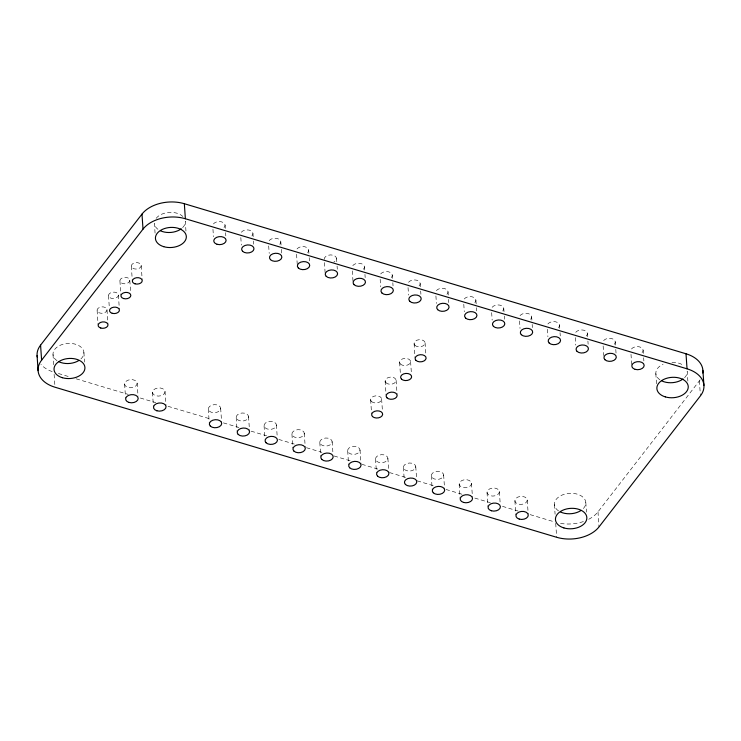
<?xml version="1.0" encoding="UTF-8"?>
<svg xmlns="http://www.w3.org/2000/svg" width="741" height="741" viewBox="0 0 741 741"><rect width="100%" height="100%" fill="white"/><g stroke="black" fill="none" stroke-linecap="round" stroke-linejoin="round"><path stroke-width="0.56" stroke-dasharray="3.71 2.78" d="M588.706 519.293A31.455 20.424 -3.9 0 0 597.987 511.874L699.393 380.837A31.455 20.424 -3.9 0 0 700.282 379.596M58.4 373.51L69.469 376.826M76.119 378.808L128.165 394.379M140.345 398.028L155.851 402.659M168.031 406.309L211.222 419.23M223.402 422.87L238.908 427.511M251.088 431.151L266.593 435.791M278.773 439.432L294.279 444.072M306.459 447.712L321.965 452.353M334.145 456.002L350.752 460.967M361.83 464.283L378.438 469.248M389.516 472.563L406.124 477.528M417.202 480.844L434.921 486.142M445.999 489.458L462.606 494.423M474.786 498.072L490.292 502.704M502.472 506.353L517.978 510.984M530.158 514.634L553.416 521.59M699.393 380.837L700.421 395.87M687.87 381.096L687.213 371.436A15.728 10.217 -3.9 0 1 684.008 378.216M655.831 373.575L656.563 384.31M643.142 350.215L643.355 353.438M643.651 357.736L643.873 360.95M630.999 354.281L631.73 365.017M615.271 341.879L615.484 345.102M615.78 349.391L616.077 353.689M603.137 345.945L603.795 355.606M587.4 333.543L587.613 336.766M587.909 341.055L588.132 344.278M597.987 511.874L599.015 526.897M575.266 337.609L575.776 345.121M585.807 502.463L586.464 512.124M559.529 325.206L559.742 328.43M560.039 332.718L560.261 335.942M547.395 329.273L547.905 336.785M554.425 504.602L555.083 514.263M555.704 523.322L556.658 537.281M531.658 316.87L531.881 320.093M532.168 324.382L532.39 327.605M519.524 320.927L520.034 328.448M527.24 499.962A6.187 4.02 -3.9 0 1 518.218 504.075A6.187 4.02 -3.9 0 1 517.746 497.128A6.187 4.02 -3.9 0 1 527.24 499.962L528.194 513.921M503.787 308.534L504.01 311.748M504.297 316.046L504.519 319.269M514.893 500.805L515.838 514.763M491.653 312.591L492.163 320.112M499.378 491.626A6.187 4.02 -3.9 0 1 490.347 495.738A6.187 4.02 -3.9 0 1 489.875 488.782A6.187 4.02 -3.9 0 1 499.378 491.626L500.249 504.51M475.917 300.198L476.352 306.635M476.426 307.71L476.648 310.933M487.022 492.469L487.976 506.427M463.783 304.255L464.292 311.776M471.508 483.289A6.187 4.02 -3.9 0 1 462.477 487.402A6.187 4.02 -3.9 0 1 462.004 480.446A6.187 4.02 -3.9 0 1 471.508 483.289L472.452 497.248M448.046 291.861L448.268 295.075M448.555 299.373L448.777 302.597M459.151 484.132L460.105 498.091M435.912 295.918L436.421 303.44M443.637 474.953L444.581 488.912M425.084 342.87L425.816 353.605M420.175 283.516L420.397 286.739M420.684 291.037L420.907 294.26M431.281 475.796L432.235 489.755M414.089 343.62L415.043 357.579M408.041 287.582L408.55 295.103M410.597 361.589L411.477 374.474M415.766 466.617L416.646 479.501M399.603 362.34L400.483 375.224M392.304 275.18L392.526 278.403M392.823 282.701L393.036 285.915M403.41 467.46L404.29 480.344M396.111 380.309L397.065 394.268M380.17 279.246L380.679 286.758M385.116 381.059L386.07 395.009M387.895 458.281L388.849 472.239M381.624 399.029L382.43 410.838M364.433 266.843L364.655 270.067M364.952 274.365L365.165 277.579M375.539 459.124L376.493 473.082M370.63 399.779L371.584 413.728M352.299 270.91L353.031 281.645M360.024 449.944L360.978 463.903M336.562 258.507L336.785 261.73M337.081 266.028L337.294 269.242M347.668 450.787L348.622 464.746M324.428 262.573L325.16 273.309M332.153 441.608L333.033 454.492M308.691 250.171L308.914 253.394M309.21 257.683L309.423 260.906M319.797 442.451L320.751 456.41M296.557 254.237L297.289 264.972M304.282 433.272L305.236 447.231M280.83 241.835L281.043 245.058M281.339 249.346L281.626 253.644M291.926 434.115L292.88 448.073M268.687 245.901L269.205 253.413M276.412 424.936L277.291 437.82M252.959 233.498L253.172 236.722M253.468 241.01L253.691 244.234M264.055 425.779L264.935 438.663M240.825 237.565L241.334 245.076M248.541 416.599L249.495 430.549M225.088 225.162L225.301 228.385M225.597 232.674L225.82 235.897M236.184 417.442L237.139 431.392M212.954 229.228L213.464 236.74M220.67 408.263L221.624 422.213M208.323 409.097L209.268 423.055M185.963 231.044L185.306 221.383A15.478 10.05 -3.9 0 1 182.147 228.061M155.073 233.156L154.415 223.486A15.478 10.05 -3.9 0 0 158.454 229.673M165.03 391.581A6.289 4.085 -3.9 0 1 155.86 395.75A6.289 4.085 -3.9 0 1 155.378 388.692A6.289 4.085 -3.9 0 1 165.03 391.581L165.984 405.531M152.479 392.434L153.433 406.392M141.207 265.51A4.955 3.214 -3.9 0 1 133.982 268.788A4.955 3.214 -3.9 0 1 133.602 263.231A4.955 3.214 -3.9 0 1 141.207 265.51L142.161 279.459M131.324 266.176L132.278 280.135M137.159 383.245A6.289 4.085 -3.9 0 1 127.989 387.413A6.289 4.085 -3.9 0 1 127.508 380.355A6.289 4.085 -3.9 0 1 137.159 383.245L138.039 396.12M129.805 280.246A4.955 3.214 -3.9 0 1 122.58 283.525A4.955 3.214 -3.9 0 1 122.2 277.968A4.955 3.214 -3.9 0 1 129.805 280.246L130.675 293.13M119.922 280.922L120.866 294.872M124.608 384.097L125.562 398.056M118.393 294.983A4.955 3.214 -3.9 0 1 111.169 298.271A4.955 3.214 -3.9 0 1 110.789 292.714A4.955 3.214 -3.9 0 1 118.393 294.983L119.347 308.941M108.51 295.659L109.39 308.543M106.991 309.719A4.955 3.214 -3.9 0 1 99.766 313.008A4.955 3.214 -3.9 0 1 99.387 307.45A4.955 3.214 -3.9 0 1 106.991 309.719L107.936 323.678M97.108 310.396L98.053 324.354M83.9 352.41L84.557 362.08M53.009 354.522L53.741 365.257M54.112 374.335L54.991 387.219M583.408 521.544A31.455 20.424 -3.9 0 1 559.39 523.183M52.176 371.602A31.455 20.424 -3.9 0 1 40.922 364.396M558.529 510.892A15.728 10.217 -3.9 0 1 558.853 496.85A15.728 10.217 -3.9 0 1 580.37 495.386A15.728 10.217 -3.9 0 1 582.602 509.252M659.935 379.855A15.728 10.217 -3.9 0 1 663.075 364.211M671.967 362.266A15.728 10.217 -3.9 0 1 683.999 365.804M213.417 223.939A6.187 4.02 -3.9 0 1 223.078 222.448A6.187 4.02 -3.9 0 1 222.235 228.849M241.288 232.276A6.187 4.02 -3.9 0 1 250.949 230.784A6.187 4.02 -3.9 0 1 250.106 237.185M269.159 240.612A6.187 4.02 -3.9 0 1 278.82 239.121A6.187 4.02 -3.9 0 1 277.977 245.521M297.03 248.948A6.187 4.02 -3.9 0 1 306.691 247.457A6.187 4.02 -3.9 0 1 305.848 253.857M324.215 259.35A6.187 4.02 -3.9 0 1 333.237 255.247A6.187 4.02 -3.9 0 1 333.709 262.194M352.772 265.63A6.187 4.02 -3.9 0 1 362.432 264.129A6.187 4.02 -3.9 0 1 361.58 270.53M380.642 273.966A6.187 4.02 -3.9 0 1 390.303 272.466A6.187 4.02 -3.9 0 1 389.451 278.866M408.513 282.302A6.187 4.02 -3.9 0 1 418.174 280.811A6.187 4.02 -3.9 0 1 417.322 287.202M436.384 290.639A6.187 4.02 -3.9 0 1 446.045 289.147A6.187 4.02 -3.9 0 1 445.193 295.539M464.255 298.975A6.187 4.02 -3.9 0 1 473.916 297.484A6.187 4.02 -3.9 0 1 473.064 303.875M492.126 307.311A6.187 4.02 -3.9 0 1 501.787 305.82A6.187 4.02 -3.9 0 1 500.935 312.22M519.997 315.647A6.187 4.02 -3.9 0 1 529.658 314.156A6.187 4.02 -3.9 0 1 528.805 320.557M547.868 323.984A6.187 4.02 -3.9 0 1 557.528 322.492A6.187 4.02 -3.9 0 1 556.676 328.893M575.729 332.32A6.187 4.02 -3.9 0 1 585.39 330.829A6.187 4.02 -3.9 0 1 584.547 337.229M603.6 340.656A6.187 4.02 -3.9 0 1 613.261 339.165A6.187 4.02 -3.9 0 1 612.418 345.565M631.471 348.992A6.187 4.02 -3.9 0 1 641.132 347.501A6.187 4.02 -3.9 0 1 640.289 353.902M57.048 360.71A15.478 10.05 -3.9 0 1 57.363 346.89A15.478 10.05 -3.9 0 1 78.546 345.445A15.478 10.05 -3.9 0 1 80.741 359.089M156.147 218.336A15.478 10.05 -3.9 0 1 182.888 216.511M414.951 345.352A5.511 3.575 -3.9 0 0 424.473 344.704A5.511 3.575 -3.9 0 0 419.341 339.674A5.511 3.575 -3.9 0 0 414.951 345.352M400.464 364.072A5.511 3.575 -3.9 0 0 409.986 363.423A5.511 3.575 -3.9 0 0 404.855 358.394A5.511 3.575 -3.9 0 0 400.464 364.072M385.978 382.791A5.511 3.575 -3.9 0 0 395.499 382.143A5.511 3.575 -3.9 0 0 390.368 377.113A5.511 3.575 -3.9 0 0 385.978 382.791M371.491 401.511A5.511 3.575 -3.9 0 0 381.013 400.862A5.511 3.575 -3.9 0 0 375.882 395.833A5.511 3.575 -3.9 0 0 371.491 401.511M432.244 477.75A6.187 4.02 -3.9 0 0 442.942 477.019A6.187 4.02 -3.9 0 0 437.181 471.369A6.187 4.02 -3.9 0 0 432.244 477.75M404.373 469.414A6.187 4.02 -3.9 0 0 415.071 468.683A6.187 4.02 -3.9 0 0 409.31 463.023A6.187 4.02 -3.9 0 0 404.373 469.414M376.502 461.069A6.187 4.02 -3.9 0 0 387.2 460.346A6.187 4.02 -3.9 0 0 381.439 454.687A6.187 4.02 -3.9 0 0 376.502 461.069M348.631 452.732A6.187 4.02 -3.9 0 0 359.329 452.01A6.187 4.02 -3.9 0 0 353.577 446.351A6.187 4.02 -3.9 0 0 348.631 452.732M320.76 444.396A6.187 4.02 -3.9 0 0 331.459 443.664A6.187 4.02 -3.9 0 0 325.707 438.014A6.187 4.02 -3.9 0 0 320.76 444.396M292.89 436.06A6.187 4.02 -3.9 0 0 303.597 435.328A6.187 4.02 -3.9 0 0 297.836 429.678A6.187 4.02 -3.9 0 0 292.89 436.06M265.028 427.724A6.187 4.02 -3.9 0 0 275.726 426.992A6.187 4.02 -3.9 0 0 269.965 421.342A6.187 4.02 -3.9 0 0 265.028 427.724M237.157 419.387A6.187 4.02 -3.9 0 0 247.855 418.656A6.187 4.02 -3.9 0 0 242.094 413.006A6.187 4.02 -3.9 0 0 237.157 419.387M209.286 411.051A6.187 4.02 -3.9 0 0 219.984 410.319A6.187 4.02 -3.9 0 0 214.223 404.669A6.187 4.02 -3.9 0 0 209.286 411.051"/><path stroke-width="1.11" d="M37.235 356.93A31.455 20.424 -3.9 0 1 40.579 345.13L141.985 214.103A31.455 20.424 -3.9 0 1 184.342 203.719L686.009 353.781A31.455 20.424 -3.9 0 1 702.811 373.038M41.607 360.163L143.013 229.126A31.455 20.424 -3.9 0 1 185.37 218.743L687.037 368.814A31.455 20.424 -3.9 0 1 700.421 395.87L599.015 526.897A31.455 20.424 -3.9 0 1 556.658 537.281L54.991 387.219A31.455 20.424 -3.9 0 1 41.607 360.163L40.579 345.13M702.903 370.361L703.922 385.394M686.009 353.781L687.037 368.814M184.342 203.719L185.37 218.743M141.985 214.103L143.013 229.126M37.078 355.606L38.097 370.639M580.712 510.669A15.728 10.217 -3.9 0 1 560.585 512.04M683.109 378.947A15.728 10.217 -3.9 0 1 661.991 381.004M78.879 360.487A15.478 10.05 -3.9 0 1 59.076 361.84M181.258 228.784A15.478 10.05 -3.9 0 1 160.482 230.803M563.901 527.925A15.728 10.217 -3.9 0 0 586.835 517.496A15.728 10.217 -3.9 0 0 562.697 510.271A15.728 10.217 -3.9 0 0 563.901 527.925M665.307 396.889A15.728 10.217 -3.9 0 0 688.241 386.459A15.728 10.217 -3.9 0 0 664.103 379.244A15.728 10.217 -3.9 0 0 665.307 396.889M135.01 283.822A4.955 3.214 -3.9 0 0 142.235 280.533A4.955 3.214 -3.9 0 0 134.63 278.264A4.955 3.214 -3.9 0 0 135.01 283.822M123.599 298.558A4.955 3.214 -3.9 0 0 130.824 295.279A4.955 3.214 -3.9 0 0 123.228 293.001A4.955 3.214 -3.9 0 0 123.599 298.558M112.197 313.295A4.955 3.214 -3.9 0 0 119.421 310.016A4.955 3.214 -3.9 0 0 111.817 307.737A4.955 3.214 -3.9 0 0 112.197 313.295M100.785 328.041A4.955 3.214 -3.9 0 0 108.01 324.753A4.955 3.214 -3.9 0 0 100.415 322.483A4.955 3.214 -3.9 0 0 100.785 328.041M129.008 402.446A6.289 4.085 -3.9 0 0 138.187 398.269A6.289 4.085 -3.9 0 0 128.536 395.379A6.289 4.085 -3.9 0 0 129.008 402.446M156.879 410.783A6.289 4.085 -3.9 0 0 166.058 406.605A6.289 4.085 -3.9 0 0 156.397 403.725A6.289 4.085 -3.9 0 0 156.879 410.783M415.97 360.385A5.511 3.575 -3.9 0 0 425.491 359.737A5.511 3.575 -3.9 0 0 420.369 354.707A5.511 3.575 -3.9 0 0 415.97 360.385M401.483 379.105A5.511 3.575 -3.9 0 0 411.005 378.456A5.511 3.575 -3.9 0 0 405.883 373.427A5.511 3.575 -3.9 0 0 401.483 379.105M386.997 397.824A5.511 3.575 -3.9 0 0 396.518 397.176A5.511 3.575 -3.9 0 0 391.396 392.137A5.511 3.575 -3.9 0 0 386.997 397.824M372.51 416.544A5.511 3.575 -3.9 0 0 382.032 415.896A5.511 3.575 -3.9 0 0 376.91 410.857A5.511 3.575 -3.9 0 0 372.51 416.544M217.085 244.298A6.187 4.02 -3.9 0 0 226.107 240.195A6.187 4.02 -3.9 0 0 216.604 237.352A6.187 4.02 -3.9 0 0 217.085 244.298M242.594 251.319A6.187 4.02 -3.9 0 0 253.292 250.588A6.187 4.02 -3.9 0 0 247.531 244.938A6.187 4.02 -3.9 0 0 242.594 251.319M270.456 259.656A6.187 4.02 -3.9 0 0 281.163 258.924A6.187 4.02 -3.9 0 0 275.402 253.274A6.187 4.02 -3.9 0 0 270.456 259.656M298.327 267.992A6.187 4.02 -3.9 0 0 309.025 267.269A6.187 4.02 -3.9 0 0 303.273 261.61A6.187 4.02 -3.9 0 0 298.327 267.992M326.197 276.328A6.187 4.02 -3.9 0 0 336.896 275.606A6.187 4.02 -3.9 0 0 331.144 269.946A6.187 4.02 -3.9 0 0 326.197 276.328M354.068 284.664A6.187 4.02 -3.9 0 0 364.767 283.942A6.187 4.02 -3.9 0 0 359.005 278.283A6.187 4.02 -3.9 0 0 354.068 284.664M381.939 293.01A6.187 4.02 -3.9 0 0 392.637 292.278A6.187 4.02 -3.9 0 0 386.876 286.619A6.187 4.02 -3.9 0 0 381.939 293.01M409.81 301.346A6.187 4.02 -3.9 0 0 420.508 300.614A6.187 4.02 -3.9 0 0 414.747 294.964A6.187 4.02 -3.9 0 0 409.81 301.346M437.681 309.682A6.187 4.02 -3.9 0 0 448.379 308.951A6.187 4.02 -3.9 0 0 442.618 303.301A6.187 4.02 -3.9 0 0 437.681 309.682M465.552 318.019A6.187 4.02 -3.9 0 0 476.25 317.287A6.187 4.02 -3.9 0 0 470.489 311.637A6.187 4.02 -3.9 0 0 465.552 318.019M493.423 326.355A6.187 4.02 -3.9 0 0 504.121 325.623A6.187 4.02 -3.9 0 0 498.36 319.973A6.187 4.02 -3.9 0 0 493.423 326.355M521.293 334.691A6.187 4.02 -3.9 0 0 531.992 333.959A6.187 4.02 -3.9 0 0 526.23 328.309A6.187 4.02 -3.9 0 0 521.293 334.691M549.164 343.027A6.187 4.02 -3.9 0 0 559.863 342.296A6.187 4.02 -3.9 0 0 554.101 336.646A6.187 4.02 -3.9 0 0 549.164 343.027M577.035 351.364A6.187 4.02 -3.9 0 0 587.733 350.632A6.187 4.02 -3.9 0 0 581.972 344.982A6.187 4.02 -3.9 0 0 577.035 351.364M604.906 359.7A6.187 4.02 -3.9 0 0 615.604 358.968A6.187 4.02 -3.9 0 0 609.843 353.318A6.187 4.02 -3.9 0 0 604.906 359.7M635.13 369.351A6.187 4.02 -3.9 0 0 644.161 365.248A6.187 4.02 -3.9 0 0 634.657 362.405A6.187 4.02 -3.9 0 0 635.13 369.351M519.237 519.098A6.187 4.02 -3.9 0 0 528.268 514.995A6.187 4.02 -3.9 0 0 518.765 512.151A6.187 4.02 -3.9 0 0 519.237 519.098M491.366 510.762A6.187 4.02 -3.9 0 0 500.397 506.659A6.187 4.02 -3.9 0 0 490.894 503.815A6.187 4.02 -3.9 0 0 491.366 510.762M463.505 502.426A6.187 4.02 -3.9 0 0 472.526 498.322A6.187 4.02 -3.9 0 0 463.023 495.479A6.187 4.02 -3.9 0 0 463.505 502.426M433.272 492.774A6.187 4.02 -3.9 0 0 443.97 492.052A6.187 4.02 -3.9 0 0 438.209 486.392A6.187 4.02 -3.9 0 0 433.272 492.774M405.401 484.438A6.187 4.02 -3.9 0 0 416.099 483.716A6.187 4.02 -3.9 0 0 410.338 478.056A6.187 4.02 -3.9 0 0 405.401 484.438M377.53 476.102A6.187 4.02 -3.9 0 0 388.228 475.37A6.187 4.02 -3.9 0 0 382.467 469.72A6.187 4.02 -3.9 0 0 377.53 476.102M349.659 467.766A6.187 4.02 -3.9 0 0 360.358 467.034A6.187 4.02 -3.9 0 0 354.596 461.384A6.187 4.02 -3.9 0 0 349.659 467.766M321.789 459.429A6.187 4.02 -3.9 0 0 332.487 458.698A6.187 4.02 -3.9 0 0 326.725 453.047A6.187 4.02 -3.9 0 0 321.789 459.429M293.918 451.093A6.187 4.02 -3.9 0 0 304.616 450.361A6.187 4.02 -3.9 0 0 298.855 444.711A6.187 4.02 -3.9 0 0 293.918 451.093M266.047 442.757A6.187 4.02 -3.9 0 0 276.745 442.025A6.187 4.02 -3.9 0 0 270.984 436.375A6.187 4.02 -3.9 0 0 266.047 442.757M238.176 434.421A6.187 4.02 -3.9 0 0 248.874 433.689A6.187 4.02 -3.9 0 0 243.113 428.039A6.187 4.02 -3.9 0 0 238.176 434.421M210.305 426.084A6.187 4.02 -3.9 0 0 221.003 425.353A6.187 4.02 -3.9 0 0 215.251 419.702A6.187 4.02 -3.9 0 0 210.305 426.084M62.346 377.706A15.478 10.05 -3.9 0 0 84.919 367.443A15.478 10.05 -3.9 0 0 61.16 360.339A15.478 10.05 -3.9 0 0 62.346 377.706M163.752 246.679A15.478 10.05 -3.9 0 0 186.324 236.416A15.478 10.05 -3.9 0 0 162.566 229.312A15.478 10.05 -3.9 0 0 163.752 246.679"/></g></svg>
